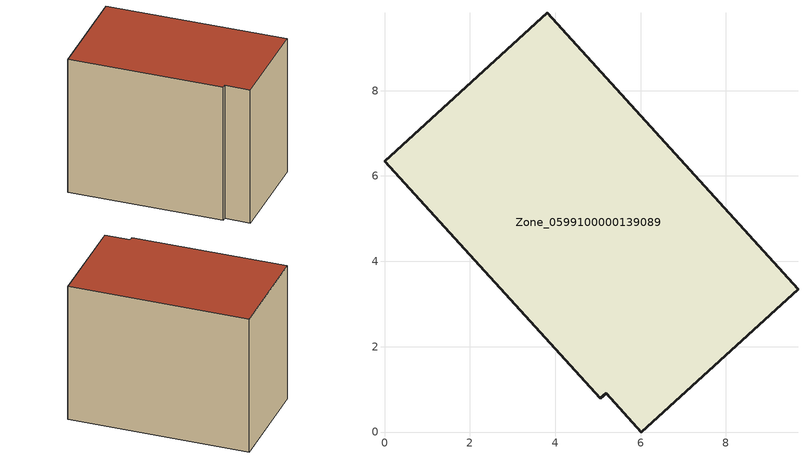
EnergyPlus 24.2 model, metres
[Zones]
Zone_0599100000139089
 floor ground (C_G): 0,6.34 3.81,9.82 9.69,3.34 6.02,0 5.2,0.91 5.05,0.79 z0
 wall outside (C_F): 9.69,3.34 3.81,9.82 0,6.34 5.05,0.79 5.2,0.91 6.02,0 9.69,3.34 z0:6.98
 roof outside (C_R): 3.81,9.82 0,6.34 5.05,0.79 5.2,0.91 6.02,0 9.69,3.34 z6.98
[BUILDING]
Pand.0599100000139089: North Axis=0; Terrain=City; Loads Convergence Tolerance Value=0.04; Temperature Convergence Tolerance Value=0.4; Solar Distribution=FullExterior; Maximum Number of Warmup Days=25; Minimum Number of Warmup Days=1
[Site:Location]
Rotterdam.The.Hague.AP_ZH_NLD Design_Conditions: Latitude=51.96; Longitude=4.45; Time Zone=1; Elevation=-4.5
[SITE:GROUNDTEMPERATURE:BUILDINGSURFACE]
18, 18, 18, 18, 18, 18, 18, 18, 18, 18, 18, 18
[MATERIAL] Thermal Absorptance=0.9; Solar Absorptance=0.7; Visible Absorptance=0.7
Name | Roughness | Thickness | Conductivity | Density | Specific Heat
G.TC.1946 | MediumSmooth | 0.15 | 1 | 540 | 1210
F.TC.1946 | Rough | 0.3 | 0.857143 | 1920 | 840
R.TC.1946 | MediumRough | 0.2 | 0.909091 | 1500 | 1000
[CONSTRUCTION]
C_G: G.TC.1946
C_F: F.TC.1946
C_R: R.TC.1946
[ZONE]
Zone_0599100000139089: Type=1; Multiplier=1; Ceiling Height=Autocalculate; Volume=Autocalculate; Floor Area=autocalculate; Part of Total Floor Area=Yes
[ZONEINFILTRATION:DESIGNFLOWRATE]
Infil_Zone_0599100000139089: Zone or ZoneList or Space or SpaceList=Zone_0599100000139089; Schedule=AlwaysOn; Design Flow Rate Calculation Method=Flow/Area; Flow Rate per Floor Area=0.003; Constant Term Coefficient=1; Temperature Term Coefficient=0; Velocity Term Coefficient=0; Velocity Squared Term Coefficient=0
[HVACTEMPLATE:ZONE:IDEALLOADSAIRSYSTEM]
Zone_0599100000139089: Maximum Heating Supply Air Temperature=50; Minimum Cooling Supply Air Temperature=13; Maximum Heating Supply Air Humidity Ratio=0.0156; Minimum Cooling Supply Air Humidity Ratio=0.0077; Heating Limit=NoLimit; Cooling Limit=NoLimit; Dehumidification Control Type=ConstantSensibleHeatRatio; Cooling Sensible Heat Ratio=0.7; Dehumidification Setpoint=60; Humidification Control Type=None; Humidification Setpoint=30; Outdoor Air Method=None; Outdoor Air Flow Rate per Person=0.00944; Outdoor Air Flow Rate per Zone Floor Area=0; Outdoor Air Flow Rate per Zone=0; Demand Controlled Ventilation Type=None; Outdoor Air Economizer Type=NoEconomizer; Heat Recovery Type=None; Sensible Heat Recovery Effectiveness=0.7; Latent Heat Recovery Effectiveness=0.65
[ZONECONTROL:THERMOSTAT]
ThermostatControl_Zone_0599100000139089: Zone or ZoneList=Zone_0599100000139089; Control Type Schedule=DualSetpointControlType; Control 1=Thermostat_Zone_0599100000139089; Temperature Difference Between Cutout And Setpoint=0
[THERMOSTATSETPOINT:DUALSETPOINT]
Thermostat_Zone_0599100000139089: Heating Setpoint Temperature Schedule=HeatingSetpoint_Zone_0599100000139089; Cooling Setpoint Temperature Schedule=CoolingSetpoint_Zone_0599100000139089
[SCHEDULE:COMPACT]
HeatingSetpoint_Zone_0599100000139089: Through: 12/31, For: AllDays, Until: 24:00, 21
CoolingSetpoint_Zone_0599100000139089: Through: 12/31, For: AllDays, Until: 24:00, 24
DualSetpointControlType: Through: 12/31, For: AllDays, Until: 24:00, 4
AlwaysOn: Through: 12/31, For: AllDays, Until: 24:00, 1
